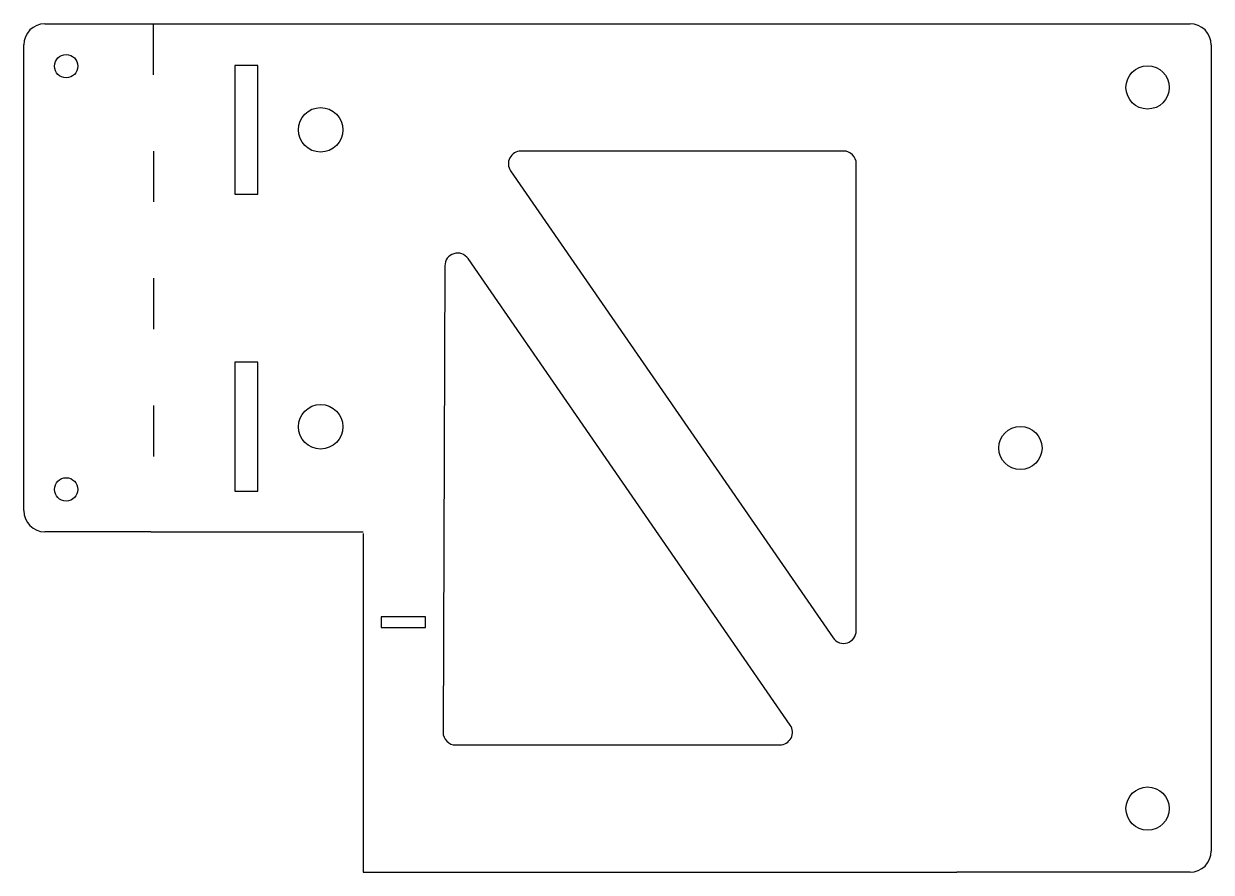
# Model space of a CAD drawing. Header units: millimetres. Extents: x -174 to 106, y -101 to 99.
import ezdxf

# ---------------------------------------------------------------- set-up
doc = ezdxf.new("R2010")
doc.units = ezdxf.units.MM
doc.header["$MEASUREMENT"] = 0
doc.linetypes.add('ACAD_ISO03W100', pattern=[30, 12, -18])
doc.layers.add('Engrave Line', color=50, linetype='ACAD_ISO03W100')

msp = doc.modelspace()

# ---------------------------------------------------------------- linework, layer by layer
at = {"linetype": 'Continuous'}
for p, q in [((-168.83, 99.08), (-143.83, 99.08)), ((-173.83, -15.67), (-173.83, 94.08)), ((-143.83, -20.67), (-168.83, -20.67))]:
    msp.add_line(p, q, dxfattribs=at)
for p, q in [((-143.83, 99.08), (-103.23, 99.08)), ((-103.23, 99.08), (46.17, 99.08)), ((46.17, 99.08), (101.17, 99.08)), ((106.17, 94.08), (106.17, -95.92)), ((-143.83, -20.67), (-93.83, -20.67)), ((-93.83, -21.04), (-93.83, -100.92)), ((-93.83, -100.92), (46.17, -100.92)), ((101.17, -100.92), (46.17, -100.92))]:
    msp.add_line(p, q)
for points in [[(-118.63, 89.28), (-124.03, 89.28), (-124.03, 58.88), (-118.63, 58.88)], [(-118.63, -11.12), (-118.63, 19.28), (-124.03, 19.28), (-124.03, -11.12)]]:
    msp.add_lwpolyline(points, close=True)
for points in [[(19.48, 69.08), (-56.57, 69.08, 0.604696), (-59.03, 64.38), (17.01, -45.67, 0.735617), (22.48, -43.97), (22.48, 66.08, 0.414214)], [(6.89, -66.21), (-69.07, 43.72, 0.73419), (-74.54, 42.03), (-74.95, -67.91, 0.415299), (-71.95, -70.92), (4.43, -70.92, 0.604696)]]:
    msp.add_lwpolyline(points, format="xyb", close=True)
msp.add_lwpolyline([(-79.08, -40.73), (-89.59, -40.71), (-89.59, -43.21), (-79.09, -43.21), (-79.08, -40.73)], dxfattribs=at)
for centre in [(-163.83, 89.08), (-163.83, -10.67)]:
    msp.add_circle(centre, 2.75, dxfattribs=at)
for centre, radius in [((91.17, 84.08), 5.1), ((-103.83, 74.08), 5.25), ((-103.83, 4.08), 5.25), ((61.17, -0.92), 5.1), ((91.17, -85.92), 5.1)]:
    msp.add_circle(centre, radius)
for centre, start, end in [((-168.83, 94.08), 90, 180), ((-168.83, -15.67), 180, 270)]:
    msp.add_arc(centre, 5, start, end, dxfattribs=at)
for centre, start, end in [((101.17, 94.08), 0, 90), ((101.17, -95.92), 270, 0)]:
    msp.add_arc(centre, 5, start, end)
at = {"layer": 'Engrave Line'}
msp.add_line((-143.29, 99.08), (-143.19, -20.68), dxfattribs=at)

doc.saveas('drawing.dxf')
